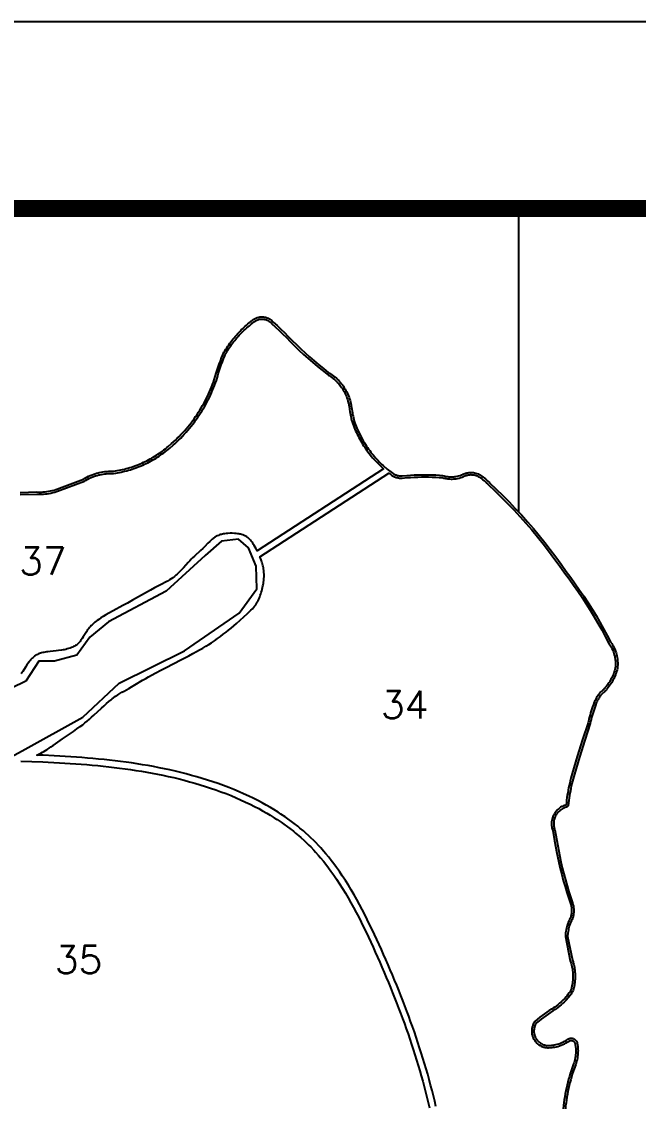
# Model space of a CAD drawing. Header units: metres. Extents: x 731436 to 734980, y 7842414 to 7847426.
# Drawn here: x 732851 to 733408, y 7846445 to 7847426 of the extents above; entities that cross this region are included whole.
import ezdxf
from ezdxf.enums import TextEntityAlignment as Align

# ---------------------------------------------------------------- set-up
doc = ezdxf.new("R2010")
doc.units = ezdxf.units.M
doc.header["$LTSCALE"] = 0.6
doc.linetypes.add('LIN0', pattern=[0])
for name, color, linetype in [('0114001293', 1, 'Continuous'), ('0114001293034', 5, 'Continuous'), ('0114001293035', 5, 'Continuous'), ('0114001293037', 5, 'Continuous'), ('MALHA', 8, 'Continuous'), ('MARGEM', 5, 'Continuous'), ('MATO', 94, 'LIN0'), ('TEXTO', 7, 'Continuous')]:
    doc.layers.add(name, color=color, linetype=linetype)
doc.styles.add('Simplex', font='simplex.shx')

msp = doc.modelspace()

# ---------------------------------------------------------------- linework, layer by layer
at = {"layer": '0114001293'}
msp.add_lwpolyline([(732849.02, 7847000.38), (732864.37, 7847000.71), (732865.94, 7847000.66), (732866.75, 7847000.66), (732868.42, 7847000.69), (732870.07, 7847000.78), (732871.72, 7847000.92), (732873.36, 7847001.12), (732875, 7847001.38), (732876.62, 7847001.69), (732878.23, 7847002.05), (732879.84, 7847002.47), (732881.43, 7847002.94), (732882.25, 7847003.2), (732906.34, 7847012.38), (732907.28, 7847012.94), (732908.74, 7847013.75), (732909.51, 7847014.15), (732911.02, 7847014.89), (732912.56, 7847015.59), (732914.13, 7847016.22), (732915.71, 7847016.8), (732916.53, 7847017.08), (732918.14, 7847017.58), (732919.76, 7847018.02), (732920.6, 7847018.22), (732922.25, 7847018.58), (732923.91, 7847018.88), (732925.58, 7847019.12), (732926.43, 7847019.21), (732927.28, 7847019.3), (732928.95, 7847019.42), (732929.81, 7847019.46), (732931.5, 7847019.5), (732933.43, 7847019.47), (732935.28, 7847019.75), (732936.92, 7847020.04), (732938.55, 7847020.35), (732940.19, 7847020.68), (732941.81, 7847021.05), (732943.43, 7847021.44), (732945.04, 7847021.86), (732946.65, 7847022.31), (732948.24, 7847022.79), (732949.83, 7847023.29), (732951.41, 7847023.82), (732952.98, 7847024.37), (732954.55, 7847024.95), (732956.1, 7847025.56), (732957.64, 7847026.2), (732959.17, 7847026.86), (732960.68, 7847027.55), (732962.19, 7847028.26), (732963.68, 7847029), (732965.16, 7847029.76), (732966.63, 7847030.55), (732968.09, 7847031.36), (732969.53, 7847032.2), (732970.95, 7847033.06), (732972.36, 7847033.95), (732973.76, 7847034.86), (732975.14, 7847035.79), (732976.5, 7847036.75), (732977.85, 7847037.73), (732979.18, 7847038.73), (732980.49, 7847039.76), (732981.79, 7847040.81), (732983.07, 7847041.88), (732986.06, 7847044.48), (732987.8, 7847046.04), (732989.51, 7847047.64), (732991.19, 7847049.26), (732992.85, 7847050.92), (732994.48, 7847052.6), (732996.07, 7847054.31), (732997.64, 7847056.04), (732999.18, 7847057.8), (733000.69, 7847059.59), (733002.17, 7847061.4), (733003.61, 7847063.24), (733005.03, 7847065.1), (733006.41, 7847066.99), (733007.76, 7847068.9), (733009.08, 7847070.83), (733010.36, 7847072.79), (733011.61, 7847074.76), (733012.83, 7847076.76), (733014.01, 7847078.78), (733015.16, 7847080.82), (733016.27, 7847082.87), (733017.35, 7847084.95), (733018.39, 7847087.04), (733019.4, 7847089.16), (733020.37, 7847091.28), (733021.3, 7847093.43), (733022.2, 7847095.59), (733023.06, 7847097.76), (733023.88, 7847099.95), (733024.69, 7847102.22), (733025.5, 7847105.17), (733026.33, 7847107.99), (733027.21, 7847110.8), (733028.13, 7847113.59), (733029.11, 7847116.36), (733030.13, 7847119.12), (733031.21, 7847121.86), (733032.32, 7847124.58), (733033.44, 7847127.15), (733034.19, 7847128.42), (733035.03, 7847129.79), (733035.89, 7847131.14), (733036.78, 7847132.48), (733037.68, 7847133.8), (733038.62, 7847135.11), (733039.57, 7847136.4), (733040.55, 7847137.68), (733041.54, 7847138.93), (733042.56, 7847140.18), (733043.6, 7847141.4), (733044.66, 7847142.6), (733045.74, 7847143.79), (733046.84, 7847144.96), (733047.96, 7847146.11), (733049.1, 7847147.24), (733050.26, 7847148.35), (733051.44, 7847149.44), (733052.64, 7847150.51), (733053.85, 7847151.56), (733055.09, 7847152.59), (733056.33, 7847153.6), (733057.77, 7847154.71), (733058.23, 7847155.2), (733058.73, 7847155.67), (733059.26, 7847156.12), (733059.82, 7847156.54), (733060.39, 7847156.93), (733060.98, 7847157.3), (733061.59, 7847157.63), (733062.24, 7847157.93), (733063.28, 7847158.35), (733063.98, 7847158.57), (733065.07, 7847158.83), (733065.78, 7847158.95), (733066.47, 7847159.03), (733067.16, 7847159.08), (733067.86, 7847159.08), (733068.55, 7847159.06), (733069.24, 7847158.99), (733069.94, 7847158.89), (733070.84, 7847158.71), (733071.73, 7847158.46), (733072.61, 7847158.15), (733073.46, 7847157.78), (733074.28, 7847157.35), (733075.07, 7847156.86), (733075.82, 7847156.33), (733076.55, 7847155.73), (733077.37, 7847154.94), (733077.94, 7847154.3), (733081.43, 7847151.13), (733084.75, 7847148.02), (733088.01, 7847144.85), (733091.23, 7847141.63), (733095.02, 7847137.77), (733098.89, 7847133.94), (733102.82, 7847130.18), (733106.81, 7847126.48), (733110.86, 7847122.84), (733114.96, 7847119.27), (733119.12, 7847115.76), (733123.34, 7847112.32), (733127.72, 7847108.86), (733129.13, 7847108), (733129.76, 7847107.58), (733130.98, 7847106.74), (733132.17, 7847105.86), (733133.33, 7847104.94), (733133.91, 7847104.45), (733135.01, 7847103.48), (733135.56, 7847102.97), (733136.1, 7847102.45), (733137.13, 7847101.4), (733137.65, 7847100.85), (733138.64, 7847099.75), (733139.59, 7847098.6), (733140.49, 7847097.43), (733141.36, 7847096.23), (733141.78, 7847095.61), (733142.19, 7847094.98), (733142.97, 7847093.73), (733143.71, 7847092.44), (733144.4, 7847091.14), (733144.74, 7847090.45), (733145.36, 7847089.12), (733145.94, 7847087.75), (733146.48, 7847086.36), (733146.96, 7847084.96), (733147.4, 7847083.54), (733147.78, 7847082.1), (733148.12, 7847080.66), (733148.41, 7847079.21), (733148.54, 7847078.46), (733148.96, 7847075.45), (733149.2, 7847073.9), (733149.46, 7847072.35), (733149.75, 7847070.81), (733150.06, 7847069.28), (733150.41, 7847067.75), (733150.77, 7847066.22), (733151.19, 7847064.62), (733151.78, 7847062.97), (733152.36, 7847061.41), (733152.97, 7847059.86), (733153.6, 7847058.32), (733154.27, 7847056.79), (733154.95, 7847055.27), (733155.67, 7847053.77), (733156.41, 7847052.28), (733157.18, 7847050.8), (733157.97, 7847049.33), (733158.78, 7847047.88), (733159.63, 7847046.44), (733160.49, 7847045.02), (733161.38, 7847043.61), (733162.3, 7847042.22), (733163.23, 7847040.84), (733164.2, 7847039.48), (733165.18, 7847038.14), (733166.19, 7847036.81), (733167.22, 7847035.5), (733168.27, 7847034.21), (733169.35, 7847032.94), (733170.44, 7847031.68), (733171.56, 7847030.45), (733172.7, 7847029.23), (733173.86, 7847028.03), (733175.04, 7847026.86), (733176.24, 7847025.7), (733177.46, 7847024.57), (733180.95, 7847021.45), (733185.47, 7847017.99), (733186.28, 7847017.43), (733186.9, 7847017.06), (733187.3, 7847016.84), (733187.96, 7847016.52), (733188.38, 7847016.34), (733189.06, 7847016.07), (733189.74, 7847015.85), (733190.43, 7847015.66), (733191.14, 7847015.51), (733191.6, 7847015.43), (733192.32, 7847015.34), (733193.03, 7847015.28), (733193.75, 7847015.26), (733194.45, 7847015.28), (733198.8, 7847015.67), (733202.06, 7847015.9), (733205.32, 7847016.08), (733208.58, 7847016.21), (733211.84, 7847016.29), (733215.11, 7847016.31), (733218.37, 7847016.28), (733221.64, 7847016.2), (733224.9, 7847016.07), (733228.16, 7847015.88), (733231.11, 7847015.66), (733232.58, 7847015.25), (733233.45, 7847015.04), (733234.33, 7847014.86), (733235.69, 7847014.65), (733236.59, 7847014.55), (733237.48, 7847014.48), (733238.86, 7847014.43), (733239.75, 7847014.44), (733241.12, 7847014.51), (733242.02, 7847014.6), (733242.91, 7847014.72), (733244.25, 7847014.96), (733245.58, 7847015.26), (733246.89, 7847015.64), (733248.19, 7847016.09), (733248.73, 7847016.3), (733249.62, 7847016.76), (733250.39, 7847017.1), (733251.16, 7847017.4), (733251.7, 7847017.59), (733252.49, 7847017.82), (733253.05, 7847017.96), (733253.86, 7847018.12), (733254.68, 7847018.25), (733255.53, 7847018.33), (733256.63, 7847018.37), (733257.75, 7847018.33), (733258.86, 7847018.22), (733259.96, 7847018.03), (733261.04, 7847017.77), (733262.1, 7847017.43), (733263.14, 7847017.03), (733264.14, 7847016.55), (733264.88, 7847016.14), (733265.58, 7847015.71), (733266.44, 7847015.12), (733267.61, 7847014.28), (733268.76, 7847013.39), (733269.86, 7847012.47), (733270.42, 7847011.98), (733271.47, 7847011.02), (733272.01, 7847010.5), (733273.01, 7847009.48), (733273.58, 7847008.86), (733279.59, 7847003.22), (733285.43, 7846997.54), (733291.17, 7846991.77), (733296.81, 7846985.9), (733302.35, 7846979.93), (733307.79, 7846973.86), (733313.11, 7846967.71), (733318.33, 7846961.46), (733323.44, 7846955.12), (733328.45, 7846948.69), (733333.33, 7846942.18), (733338.11, 7846935.58), (733342.8, 7846928.86), (733346.96, 7846923.3), (733350.99, 7846917.72), (733354.93, 7846912.08), (733358.78, 7846906.38), (733362.54, 7846900.62), (733366.2, 7846894.8), (733369.78, 7846888.92), (733373.25, 7846882.98), (733376.63, 7846876.99), (733379.92, 7846870.95), (733383.19, 7846864.68), (733383.94, 7846863.59), (733384.56, 7846862.61), (733385.15, 7846861.61), (733385.96, 7846860.09), (733386.69, 7846858.52), (733387.33, 7846856.91), (733387.89, 7846855.28), (733388.22, 7846854.15), (733388.64, 7846852.49), (733388.87, 7846851.34), (733389.14, 7846849.64), (733389.32, 7846847.92), (733389.41, 7846846.19), (733389.41, 7846844.45), (733389.32, 7846842.73), (733389.16, 7846841.15), (733388.8, 7846839.78), (733388.36, 7846838.31), (733388.11, 7846837.56), (733387.6, 7846836.12), (733387.32, 7846835.39), (733386.73, 7846833.97), (733386.1, 7846832.57), (733385.76, 7846831.86), (733385.06, 7846830.51), (733384.68, 7846829.82), (733383.91, 7846828.5), (733383.5, 7846827.84), (733383.08, 7846827.18), (733382.22, 7846825.92), (733381.77, 7846825.28), (733380.84, 7846824.05), (733379.88, 7846822.86), (733379.37, 7846822.27), (733378.86, 7846821.68), (733377.82, 7846820.56), (733377.37, 7846820.1), (733376.52, 7846819.37), (733375.92, 7846818.81), (733375.34, 7846818.23), (733374.48, 7846817.3), (733373.95, 7846816.68), (733373.44, 7846816.02), (733372.95, 7846815.36), (733372.48, 7846814.67), (733372.03, 7846813.97), (733371.61, 7846813.25), (733371.22, 7846812.53), (733370.67, 7846811.4), (733370.34, 7846810.65), (733370.02, 7846809.86), (733369.23, 7846807.77), (733368.58, 7846805.97), (733367.96, 7846804.16), (733367.37, 7846802.34), (733366.81, 7846800.52), (733366.28, 7846798.68), (733365.78, 7846796.84), (733365.31, 7846794.99), (733364.88, 7846793.13), (733364.5, 7846791.41), (733359.53, 7846776.28), (733354.76, 7846760.94), (733350.25, 7846745.55), (733349.62, 7846743.47), (733349.02, 7846741.35), (733348.45, 7846739.23), (733347.92, 7846737.09), (733347.42, 7846734.95), (733346.96, 7846732.79), (733346.54, 7846730.63), (733346.15, 7846728.47), (733345.79, 7846726.29), (733345.48, 7846724.12), (733345.2, 7846721.93), (733344.95, 7846719.74), (733344.69, 7846717.1), (733344.12, 7846716.25), (733343.38, 7846715.78), (733342.83, 7846715.68), (733341.95, 7846715.41), (733341.2, 7846715.13), (733340.73, 7846714.94), (733339.76, 7846714.47), (733338.83, 7846713.95), (733337.93, 7846713.36), (733337.52, 7846713.05), (733336.9, 7846712.55), (733336.1, 7846711.83), (733335.55, 7846711.25), (733335.21, 7846710.88), (733334.53, 7846710.03), (733334.07, 7846709.38), (733333.79, 7846708.95), (733333.25, 7846708.01), (733332.9, 7846707.29), (733332.68, 7846706.81), (733332.49, 7846706.33), (733332.22, 7846705.58), (733331.93, 7846704.55), (733331.71, 7846703.51), (733331.56, 7846702.45), (733331.48, 7846701.39), (733331.48, 7846700.33), (733331.55, 7846699.27), (733331.7, 7846698.21), (733331.85, 7846697.43), (733332.05, 7846696.66), (733332.29, 7846695.89), (733332.56, 7846695.15), (733334.22, 7846685.72), (733336.06, 7846676.01), (733338.02, 7846666.31), (733339.3, 7846660.84), (733340.66, 7846655.4), (733342.11, 7846649.99), (733343.64, 7846644.6), (733345.26, 7846639.23), (733346.97, 7846633.89), (733348.84, 7846628.3), (733349.13, 7846627.22), (733349.29, 7846626.48), (733349.42, 7846625.74), (733349.54, 7846625), (733349.65, 7846623.9), (733349.7, 7846623.14), (733349.72, 7846622.03), (733349.7, 7846621.28), (733349.65, 7846620.53), (733349.54, 7846619.42), (733349.37, 7846618.32), (733349.22, 7846617.58), (733349.04, 7846616.86), (733348.85, 7846616.14), (733348.62, 7846615.42), (733348.38, 7846614.72), (733348.16, 7846614.16), (733347.7, 7846613.29), (733347.21, 7846612.28), (733346.53, 7846610.72), (733345.93, 7846609.13), (733345.58, 7846608.06), (733345.26, 7846606.98), (733344.98, 7846605.89), (733344.73, 7846604.79), (733344.44, 7846603.11), (733344.29, 7846602), (733344.18, 7846600.88), (733344.1, 7846599.74), (733344.07, 7846598.9), (733348.44, 7846577.41), (733348.95, 7846575.84), (733349.17, 7846575.1), (733349.56, 7846573.66), (733349.9, 7846572.2), (733350.19, 7846570.73), (733350.32, 7846569.98), (733350.54, 7846568.5), (733350.7, 7846567.01), (733350.82, 7846565.51), (733350.88, 7846564.01), (733350.9, 7846562.51), (733350.86, 7846561.01), (733350.82, 7846560.25), (733350.7, 7846558.76), (733350.54, 7846557.27), (733350.43, 7846556.51), (733350.19, 7846555.04), (733349.9, 7846553.57), (733349.56, 7846552.11), (733349.37, 7846551.37), (733348.96, 7846549.94), (733348.59, 7846548.8), (733347.7, 7846547.48), (733347.14, 7846546.7), (733346, 7846545.18), (733344.81, 7846543.71), (733344.19, 7846542.97), (733342.93, 7846541.56), (733341.62, 7846540.19), (733340.94, 7846539.51), (733339.56, 7846538.2), (733338.14, 7846536.94), (733336.67, 7846535.73), (733335.17, 7846534.57), (733333.63, 7846533.47), (733332.85, 7846532.94), (733330.74, 7846531.59), (733328.59, 7846530.18), (733326.47, 7846528.74), (733324.37, 7846527.26), (733322.29, 7846525.74), (733320.25, 7846524.19), (733318.22, 7846522.61), (733315.93, 7846520.76), (733315.36, 7846519.84), (733315.15, 7846519.46), (733314.85, 7846518.85), (733314.57, 7846518.22), (733314.42, 7846517.82), (733314.19, 7846517.16), (733314.07, 7846516.75), (733313.91, 7846516.07), (733313.83, 7846515.65), (733313.72, 7846514.97), (733313.65, 7846514.29), (733313.63, 7846513.86), (733313.62, 7846513.17), (733313.63, 7846512.73), (733313.68, 7846512.05), (733313.77, 7846511.37), (733313.84, 7846510.95), (733314.04, 7846510.04), (733314.16, 7846509.63), (733314.37, 7846508.99), (733314.71, 7846508.13), (733314.88, 7846507.74), (733315.19, 7846507.13), (733315.53, 7846506.54), (733315.77, 7846506.17), (733316.16, 7846505.61), (733316.42, 7846505.27), (733317.02, 7846504.57), (733317.66, 7846503.91), (733317.97, 7846503.63), (733318.49, 7846503.19), (733319.23, 7846502.64), (733319.58, 7846502.4), (733320.16, 7846502.05), (733320.97, 7846501.62), (733321.57, 7846501.35), (733322.43, 7846501.02), (733323.07, 7846500.82), (733323.73, 7846500.65), (733324.14, 7846500.57), (733325.05, 7846500.42), (733325.95, 7846500.34), (733326.85, 7846500.33), (733328.39, 7846500.38), (733329.96, 7846500.52), (733330.99, 7846500.65), (733332.01, 7846500.82), (733333.56, 7846501.15), (733334.56, 7846501.4), (733336.06, 7846501.86), (733337.54, 7846502.39), (733338.98, 7846503), (733340.4, 7846503.69), (733341.3, 7846504.17), (733342.66, 7846504.98), (733344.3, 7846506.07), (733344.81, 7846506.35), (733345.36, 7846506.57), (733345.93, 7846506.74), (733346.51, 7846506.84), (733347.02, 7846506.89), (733347.61, 7846506.88), (733348.19, 7846506.81), (733348.69, 7846506.7), (733349.25, 7846506.52), (733349.8, 7846506.28), (733350.38, 7846505.94), (733350.87, 7846505.58), (733351.31, 7846505.17), (733351.75, 7846504.66), (733352.1, 7846504.16), (733352.42, 7846503.56), (733352.64, 7846503), (733352.8, 7846502.39), (733353.02, 7846501.11), (733353.27, 7846499.25), (733353.38, 7846497.99), (733353.44, 7846496.73), (733353.47, 7846495.47), (733353.45, 7846494.21), (733353.39, 7846492.95), (733353.28, 7846491.69), (733353.13, 7846490.44), (733352.94, 7846489.18), (733352.58, 7846487.35), (733352.43, 7846486.71), (733352.12, 7846485.5), (733351.76, 7846484.29), (733351.37, 7846483.1), (733350.01, 7846479.37), (733349.15, 7846476.86), (733348.34, 7846474.32), (733347.56, 7846471.78), (733346.84, 7846469.22), (733346.16, 7846466.65), (733345.52, 7846464.07), (733344.92, 7846461.48), (733344.38, 7846458.87), (733343.87, 7846456.26), (733343.42, 7846453.64), (733343, 7846451.02), (733342.63, 7846448.38), (733342.31, 7846445.74), (733342.03, 7846443.02)], dxfattribs=at)
at = {"layer": '0114001293034'}
msp.add_lwpolyline([(733225.08, 7846445.1), (733223.93, 7846449.99), (733222.74, 7846454.87), (733221.51, 7846459.74), (733220.23, 7846464.6), (733218.93, 7846469.45), (733217.58, 7846474.29), (733216.19, 7846479.12), (733214.77, 7846483.94), (733213.32, 7846488.75), (733211.83, 7846493.54), (733210.3, 7846498.33), (733208.74, 7846503.1), (733207.15, 7846507.86), (733205.52, 7846512.61), (733203.87, 7846517.35), (733202.18, 7846522.08), (733200.46, 7846526.79), (733198.72, 7846531.5), (733196.94, 7846536.19), (733195.14, 7846540.87), (733193.31, 7846545.54), (733191.45, 7846550.2), (733189.57, 7846554.85), (733187.66, 7846559.49), (733185.72, 7846564.12), (733183.77, 7846568.74), (733181.79, 7846573.35), (733179.78, 7846577.94), (733177.76, 7846582.53), (733175.71, 7846587.11), (733173.64, 7846591.68), (733171.55, 7846596.24), (733169.44, 7846600.79), (733167.29, 7846605.32), (733165.1, 7846609.85), (733162.88, 7846614.36), (733160.61, 7846618.85), (733158.3, 7846623.31), (733155.93, 7846627.76), (733153.5, 7846632.18), (733151.02, 7846636.56), (733148.47, 7846640.92), (733145.85, 7846645.23), (733143.15, 7846649.5), (733140.38, 7846653.73), (733137.81, 7846657.49), (733135.18, 7846661.21), (733132.77, 7846664.47), (733130.31, 7846667.69), (733128.1, 7846670.47), (733125.52, 7846673.6), (733123.54, 7846675.92), (733120.85, 7846678.96), (733119.12, 7846680.84), (733116.33, 7846683.78), (733114.53, 7846685.59), (733111.99, 7846688.08), (733110.13, 7846689.83), (733107.13, 7846692.56), (733105.2, 7846694.24), (733102.11, 7846696.85), (733100.13, 7846698.46), (733096.94, 7846700.97), (733094.5, 7846702.81), (733091.22, 7846705.19), (733088.72, 7846706.94), (733084.94, 7846709.49), (733082.38, 7846711.15), (733078.52, 7846713.56), (733075.47, 7846715.38), (733071.52, 7846717.65), (733067.97, 7846719.6), (733063.94, 7846721.73), (733059.87, 7846723.78), (733055.77, 7846725.76), (733051.18, 7846727.87), (733047.01, 7846729.7), (733042.35, 7846731.65), (733037.66, 7846733.52), (733032.94, 7846735.31), (733028.19, 7846737.03), (733023.42, 7846738.67), (733018.63, 7846740.24), (733013.82, 7846741.74), (733008.98, 7846743.17), (733004.13, 7846744.54), (732999.26, 7846745.84), (732994.38, 7846747.08), (732989.48, 7846748.26), (732984.58, 7846749.38), (732979.65, 7846750.45), (732974.72, 7846751.45), (732969.78, 7846752.41), (732964.83, 7846753.31), (732959.87, 7846754.16), (732954.91, 7846754.96), (732949.94, 7846755.71), (732944.96, 7846756.42), (732939.98, 7846757.08), (732934.99, 7846757.7), (732930, 7846758.27), (732925, 7846758.81), (732920.01, 7846759.31), (732915.01, 7846759.77), (732910.01, 7846760.2), (732905, 7846760.59), (732900, 7846760.96), (732894.99, 7846761.3), (732889.99, 7846761.61), (732884.98, 7846761.9), (732879.98, 7846762.17), (732869.97, 7846762.64), (732864.31, 7846762.88), (732865.61, 7846763.47), (732866.63, 7846763.97), (732867.96, 7846764.65), (732869.27, 7846765.37), (732870.56, 7846766.1), (732872.15, 7846767.06), (732873.71, 7846768.03), (732875.24, 7846769.03), (732877.04, 7846770.23), (732879.12, 7846771.66), (732885.24, 7846775.95), (732887.55, 7846777.55), (732897.26, 7846784.18), (732900.49, 7846786.46), (732903.41, 7846788.59), (732905.71, 7846790.34), (732907.7, 7846791.92), (732909.66, 7846793.54), (732911.86, 7846795.43), (732913.75, 7846797.1), (732915.87, 7846799.03), (732922.67, 7846805.33), (732925.01, 7846807.48), (732927.11, 7846809.35), (732929.22, 7846811.18), (732931.35, 7846812.94), (732932.43, 7846813.79), (732933.52, 7846814.63), (732935.45, 7846816.03), (732937.41, 7846817.36), (732939.15, 7846818.46), (732941.22, 7846819.7), (732943.04, 7846820.75), (732947.38, 7846823.2), (732949.87, 7846824.63), (732952.96, 7846826.45), (732959.66, 7846830.45), (732962.7, 7846832.23), (732965.14, 7846833.62), (732967.9, 7846835.16), (732971.93, 7846837.34), (732976.31, 7846839.64), (732981.04, 7846842.07), (732994.33, 7846848.87), (733001.6, 7846852.65), (733005.39, 7846854.67), (733008.54, 7846856.37), (733011.36, 7846857.94), (733014.17, 7846859.54), (733016.97, 7846861.2), (733019.74, 7846862.9), (733022.19, 7846864.47), (733024.9, 7846866.29), (733027.57, 7846868.17), (733030.2, 7846870.09), (733032.79, 7846872.06), (733035.34, 7846874.07), (733037.58, 7846875.89), (733039.79, 7846877.73), (733042.24, 7846879.82), (733044.66, 7846881.93), (733054.57, 7846890.73), (733056.2, 7846892.24), (733057.82, 7846893.8), (733059.13, 7846895.17), (733060.15, 7846896.31), (733061.14, 7846897.5), (733062.07, 7846898.74), (733062.95, 7846900.03), (733063.57, 7846901.04), (733063.96, 7846901.73), (733064.32, 7846902.43), (733065, 7846903.84), (733065.45, 7846904.91), (733065.87, 7846905.99), (733066.26, 7846907.07), (733066.74, 7846908.51), (733067.17, 7846909.96), (733067.57, 7846911.39), (733067.94, 7846912.82), (733068.29, 7846914.27), (733068.61, 7846915.73), (733068.83, 7846916.83), (733069.08, 7846918.31), (733069.25, 7846919.44), (733069.38, 7846920.57), (733069.49, 7846921.71), (733069.57, 7846922.86), (733069.61, 7846924.01), (733069.63, 7846925.17), (733069.61, 7846926.33), (733069.55, 7846927.49), (733069.46, 7846928.65), (733069.34, 7846929.81), (733069.19, 7846930.96), (733069.01, 7846932.11), (733068.79, 7846933.25), (733068.53, 7846934.38), (733068.25, 7846935.5), (733067.93, 7846936.6), (733067.7, 7846937.34), (733067.32, 7846938.42), (733066.92, 7846939.47), (733066.36, 7846940.85), (733065.87, 7846941.98), (733182.53, 7847017.71), (733182.53, 7847017.71), (733184.3, 7847016.37), (733185.2, 7847015.75), (733185.9, 7847015.33), (733186.38, 7847015.07), (733187.12, 7847014.71), (733187.62, 7847014.49), (733188.39, 7847014.19), (733189.17, 7847013.93), (733189.96, 7847013.72), (733190.76, 7847013.54), (733191.3, 7847013.45), (733192.11, 7847013.34), (733192.93, 7847013.28), (733193.75, 7847013.26), (733194.57, 7847013.28), (733198.96, 7847013.67), (733202.18, 7847013.91), (733205.41, 7847014.08), (733208.64, 7847014.21), (733211.87, 7847014.29), (733215.11, 7847014.31), (733218.34, 7847014.28), (733221.57, 7847014.2), (733224.8, 7847014.07), (733228.03, 7847013.88), (733230.76, 7847013.68), (733232.07, 7847013.31), (733233.02, 7847013.08), (733233.98, 7847012.89), (733235.43, 7847012.66), (733236.4, 7847012.56), (733237.37, 7847012.48), (733238.83, 7847012.43), (733239.81, 7847012.44), (733241.27, 7847012.52), (733242.24, 7847012.61), (733243.21, 7847012.74), (733244.65, 7847013), (733246.08, 7847013.33), (733247.49, 7847013.73), (733248.87, 7847014.21), (733249.56, 7847014.47), (733250.49, 7847014.96), (733251.16, 7847015.26), (733251.84, 7847015.52), (733252.31, 7847015.68), (733253.01, 7847015.89), (733253.49, 7847016.01), (733254.2, 7847016.15), (733254.93, 7847016.26), (733255.66, 7847016.33), (733256.64, 7847016.37), (733257.61, 7847016.34), (733258.59, 7847016.24), (733259.55, 7847016.07), (733260.5, 7847015.84), (733261.43, 7847015.55), (733262.34, 7847015.19), (733263.23, 7847014.77), (733263.87, 7847014.42), (733264.49, 7847014.03), (733265.3, 7847013.48), (733266.42, 7847012.68), (733267.51, 7847011.83), (733268.57, 7847010.95), (733269.09, 7847010.5), (733270.1, 7847009.56), (733270.59, 7847009.08), (733271.56, 7847008.1), (733272.16, 7847007.45), (733278.21, 7847001.77), (733284.03, 7846996.12), (733289.74, 7846990.37), (733295.36, 7846984.52), (733300.87, 7846978.58), (733306.28, 7846972.54), (733311.59, 7846966.41), (733316.79, 7846960.19), (733321.88, 7846953.88), (733326.86, 7846947.48), (733331.72, 7846940.99), (733336.48, 7846934.43), (733341.18, 7846927.69), (733345.35, 7846922.11), (733349.36, 7846916.56), (733353.28, 7846910.95), (733357.11, 7846905.28), (733360.86, 7846899.54), (733364.5, 7846893.75), (733368.06, 7846887.89), (733371.52, 7846881.98), (733374.89, 7846876.02), (733378.16, 7846870), (733381.48, 7846863.65), (733382.27, 7846862.49), (733382.86, 7846861.57), (733383.4, 7846860.64), (733384.17, 7846859.2), (733384.85, 7846857.72), (733385.46, 7846856.21), (733385.99, 7846854.67), (733386.29, 7846853.63), (733386.69, 7846852.05), (733386.9, 7846850.99), (733387.15, 7846849.38), (733387.32, 7846847.76), (733387.41, 7846846.13), (733387.41, 7846844.51), (733387.32, 7846842.88), (733387.19, 7846841.5), (733386.87, 7846840.32), (733386.45, 7846838.91), (733386.22, 7846838.2), (733385.73, 7846836.82), (733385.46, 7846836.13), (733384.9, 7846834.76), (733384.29, 7846833.42), (733383.97, 7846832.76), (733383.29, 7846831.45), (733382.94, 7846830.8), (733382.19, 7846829.53), (733381.81, 7846828.9), (733381.41, 7846828.28), (733380.58, 7846827.06), (733380.15, 7846826.46), (733379.27, 7846825.28), (733378.34, 7846824.14), (733377.86, 7846823.58), (733377.37, 7846823.02), (733376.37, 7846821.94), (733376, 7846821.56), (733375.19, 7846820.86), (733374.53, 7846820.25), (733373.9, 7846819.62), (733372.98, 7846818.63), (733372.4, 7846817.94), (733371.85, 7846817.24), (733371.31, 7846816.51), (733370.81, 7846815.77), (733370.33, 7846815.01), (733369.87, 7846814.24), (733369.44, 7846813.45), (733368.85, 7846812.24), (733368.49, 7846811.42), (733368.16, 7846810.58), (733367.36, 7846808.46), (733366.7, 7846806.63), (733366.07, 7846804.79), (733365.47, 7846802.95), (733364.9, 7846801.09), (733364.36, 7846799.22), (733363.85, 7846797.35), (733363.37, 7846795.46), (733362.93, 7846793.57), (733362.57, 7846791.93), (733357.63, 7846776.89), (733352.85, 7846761.51), (733348.33, 7846746.12), (733347.7, 7846744.03), (733347.09, 7846741.88), (733346.51, 7846739.72), (733345.97, 7846737.56), (733345.47, 7846735.38), (733345, 7846733.2), (733344.57, 7846731), (733344.18, 7846728.8), (733343.82, 7846726.6), (733343.5, 7846724.39), (733343.21, 7846722.17), (733342.96, 7846719.95), (733342.75, 7846717.79), (733342.7, 7846717.72), (733342.63, 7846717.67), (733342.35, 7846717.62), (733341.32, 7846717.31), (733340.47, 7846717), (733339.92, 7846716.77), (733338.83, 7846716.25), (733337.79, 7846715.66), (733336.78, 7846715), (733336.3, 7846714.64), (733335.6, 7846714.07), (733334.71, 7846713.26), (733334.08, 7846712.62), (733333.68, 7846712.17), (733332.93, 7846711.23), (733332.41, 7846710.5), (733332.08, 7846709.99), (733331.49, 7846708.95), (733331.09, 7846708.14), (733330.84, 7846707.59), (733330.62, 7846707.03), (733330.32, 7846706.18), (733329.99, 7846705.03), (733329.74, 7846703.85), (733329.57, 7846702.66), (733329.48, 7846701.47), (733329.48, 7846700.26), (733329.56, 7846699.06), (733329.73, 7846697.87), (733329.9, 7846696.99), (733330.12, 7846696.12), (733330.39, 7846695.26), (733330.62, 7846694.63), (733332.26, 7846685.36), (733334.1, 7846675.63), (733336.07, 7846665.88), (733337.36, 7846660.36), (733338.73, 7846654.9), (733340.18, 7846649.45), (733341.73, 7846644.03), (733343.35, 7846638.64), (733345.06, 7846633.27), (733346.92, 7846627.72), (733347.18, 7846626.74), (733347.33, 7846626.08), (733347.45, 7846625.41), (733347.55, 7846624.74), (733347.66, 7846623.73), (733347.7, 7846623.06), (733347.72, 7846622.04), (733347.7, 7846621.37), (733347.66, 7846620.69), (733347.55, 7846619.68), (733347.4, 7846618.67), (733347.26, 7846618.01), (733347.11, 7846617.35), (733346.93, 7846616.7), (733346.73, 7846616.05), (733346.5, 7846615.41), (733346.34, 7846614.99), (733345.92, 7846614.19), (733345.39, 7846613.12), (733344.67, 7846611.47), (733344.04, 7846609.79), (733343.67, 7846608.66), (733343.33, 7846607.51), (733343.03, 7846606.35), (733342.77, 7846605.18), (733342.46, 7846603.42), (733342.3, 7846602.23), (733342.18, 7846601.04), (733342.1, 7846599.85), (733342.06, 7846598.74), (733346.5, 7846576.9), (733347.04, 7846575.24), (733347.25, 7846574.55), (733347.62, 7846573.17), (733347.95, 7846571.77), (733348.23, 7846570.37), (733348.35, 7846569.66), (733348.55, 7846568.24), (733348.71, 7846566.82), (733348.82, 7846565.39), (733348.88, 7846563.96), (733348.9, 7846562.52), (733348.86, 7846561.09), (733348.82, 7846560.37), (733348.71, 7846558.95), (733348.55, 7846557.52), (733348.46, 7846556.81), (733348.23, 7846555.4), (733347.95, 7846553.99), (733347.62, 7846552.59), (733347.44, 7846551.9), (733347.04, 7846550.52), (733346.78, 7846549.68), (733346.06, 7846548.63), (733345.52, 7846547.88), (733344.42, 7846546.41), (733343.27, 7846544.98), (733342.68, 7846544.28), (733341.46, 7846542.91), (733340.19, 7846541.59), (733339.54, 7846540.94), (733338.21, 7846539.68), (733336.84, 7846538.46), (733335.42, 7846537.29), (733333.97, 7846536.17), (733332.48, 7846535.1), (733331.75, 7846534.61), (733329.65, 7846533.28), (733327.48, 7846531.85), (733325.33, 7846530.38), (733323.2, 7846528.88), (733321.1, 7846527.35), (733319.03, 7846525.78), (733316.98, 7846524.17), (733314.42, 7846522.1), (733313.63, 7846520.85), (733313.38, 7846520.4), (733313.03, 7846519.7), (733312.72, 7846518.99), (733312.53, 7846518.5), (733312.28, 7846517.76), (733312.14, 7846517.26), (733311.96, 7846516.51), (733311.85, 7846516), (733311.74, 7846515.23), (733311.66, 7846514.45), (733311.63, 7846513.93), (733311.62, 7846513.15), (733311.63, 7846512.63), (733311.69, 7846511.85), (733311.79, 7846511.08), (733311.87, 7846510.57), (733312.1, 7846509.55), (733312.24, 7846509.05), (733312.48, 7846508.31), (733312.86, 7846507.35), (733313.08, 7846506.87), (733313.43, 7846506.18), (733313.82, 7846505.5), (733314.1, 7846505.06), (733314.55, 7846504.43), (733314.86, 7846504.01), (733315.54, 7846503.22), (733316.26, 7846502.48), (733316.65, 7846502.13), (733317.24, 7846501.62), (733318.07, 7846501), (733318.51, 7846500.71), (733319.17, 7846500.31), (733320.09, 7846499.82), (733320.8, 7846499.5), (733321.77, 7846499.13), (733322.52, 7846498.9), (733323.27, 7846498.71), (733323.78, 7846498.6), (733324.81, 7846498.44), (733325.84, 7846498.35), (733326.86, 7846498.33), (733328.51, 7846498.38), (733330.18, 7846498.53), (733331.28, 7846498.67), (733332.38, 7846498.85), (733334.02, 7846499.2), (733335.1, 7846499.48), (733336.69, 7846499.96), (733338.27, 7846500.53), (733339.81, 7846501.18), (733341.31, 7846501.9), (733342.29, 7846502.43), (733343.73, 7846503.29), (733345.33, 7846504.35), (733345.67, 7846504.54), (733346.02, 7846504.68), (733346.39, 7846504.79), (733346.77, 7846504.86), (733347.09, 7846504.88), (733347.48, 7846504.88), (733347.86, 7846504.83), (733348.17, 7846504.77), (733348.54, 7846504.65), (733348.89, 7846504.5), (733349.28, 7846504.27), (733349.59, 7846504.04), (733349.87, 7846503.78), (733350.17, 7846503.44), (733350.38, 7846503.12), (733350.59, 7846502.73), (733350.74, 7846502.37), (733350.85, 7846501.96), (733351.05, 7846500.81), (733351.28, 7846499.03), (733351.38, 7846497.85), (733351.44, 7846496.65), (733351.47, 7846495.46), (733351.45, 7846494.27), (733351.39, 7846493.08), (733351.29, 7846491.89), (733351.15, 7846490.71), (733350.97, 7846489.53), (733350.63, 7846487.77), (733350.49, 7846487.19), (733350.19, 7846486.04), (733349.85, 7846484.89), (733349.48, 7846483.76), (733348.12, 7846480.03), (733347.25, 7846477.48), (733346.43, 7846474.92), (733345.65, 7846472.34), (733344.91, 7846469.75), (733344.22, 7846467.15), (733343.57, 7846464.53), (733342.97, 7846461.91), (733342.42, 7846459.27), (733341.91, 7846456.63), (733341.44, 7846453.97), (733341.02, 7846451.31), (733340.65, 7846448.64), (733340.33, 7846445.97), (733340.03, 7846443.14)], dxfattribs=at)
at = {"layer": '0114001293035'}
msp.add_lwpolyline([(732849.73, 7846757.42), (732859.69, 7846757.06), (732869.65, 7846756.65), (732874.63, 7846756.42), (732884.58, 7846755.91), (732889.56, 7846755.63), (732894.52, 7846755.32), (732899.49, 7846754.98), (732904.45, 7846754.62), (732909.41, 7846754.23), (732914.37, 7846753.8), (732919.32, 7846753.34), (732924.27, 7846752.85), (732929.21, 7846752.32), (732934.15, 7846751.75), (732939.08, 7846751.14), (732944.01, 7846750.49), (732948.93, 7846749.8), (732953.84, 7846749.05), (732958.74, 7846748.27), (732963.63, 7846747.43), (732968.52, 7846746.54), (732973.39, 7846745.6), (732978.25, 7846744.61), (732983.1, 7846743.56), (732987.94, 7846742.46), (732992.76, 7846741.3), (732997.56, 7846740.08), (733002.35, 7846738.81), (733007.12, 7846737.47), (733011.87, 7846736.06), (733016.59, 7846734.59), (733021.3, 7846733.05), (733025.98, 7846731.45), (733030.63, 7846729.77), (733035.25, 7846728.02), (733039.84, 7846726.19), (733044.41, 7846724.28), (733048.48, 7846722.5), (733052.96, 7846720.44), (733056.98, 7846718.51), (733060.94, 7846716.52), (733064.88, 7846714.45), (733068.33, 7846712.55), (733072.2, 7846710.34), (733075.15, 7846708.58), (733078.94, 7846706.22), (733081.41, 7846704.63), (733085.1, 7846702.15), (733087.52, 7846700.46), (733090.71, 7846698.14), (733093.05, 7846696.38), (733096.18, 7846693.93), (733098.07, 7846692.4), (733101.09, 7846689.86), (733102.92, 7846688.26), (733105.85, 7846685.61), (733107.64, 7846683.93), (733110.11, 7846681.52), (733111.82, 7846679.8), (733114.55, 7846676.93), (733116.21, 7846675.14), (733118.83, 7846672.19), (733120.75, 7846669.95), (733123.26, 7846666.91), (733125.41, 7846664.21), (733127.81, 7846661.08), (733130.15, 7846657.91), (733132.73, 7846654.29), (733135.24, 7846650.62), (733137.96, 7846646.49), (733140.61, 7846642.29), (733143.19, 7846638.05), (733145.71, 7846633.76), (733148.16, 7846629.43), (733150.56, 7846625.07), (733152.9, 7846620.68), (733155.2, 7846616.25), (733157.45, 7846611.81), (733159.65, 7846607.33), (733161.82, 7846602.84), (733163.96, 7846598.33), (733166.07, 7846593.8), (733168.15, 7846589.26), (733170.21, 7846584.71), (733172.25, 7846580.16), (733174.26, 7846575.6), (733176.25, 7846571.03), (733178.22, 7846566.46), (733180.16, 7846561.87), (733182.08, 7846557.27), (733183.98, 7846552.67), (733185.85, 7846548.05), (733187.69, 7846543.42), (733189.51, 7846538.78), (733191.3, 7846534.14), (733193.06, 7846529.48), (733194.8, 7846524.81), (733196.5, 7846520.13), (733198.18, 7846515.44), (733199.82, 7846510.75), (733201.43, 7846506.04), (733203.01, 7846501.32), (733204.56, 7846496.58), (733206.07, 7846491.84), (733207.55, 7846487.09), (733208.99, 7846482.33), (733210.4, 7846477.56), (733211.77, 7846472.78), (733213.11, 7846467.98), (733214.4, 7846463.18), (733215.66, 7846458.37), (733216.88, 7846453.55), (733218.06, 7846448.72), (733219.2, 7846443.88)], dxfattribs=at)
at = {"layer": '0114001293037'}
msp.add_lwpolyline([(732849.05, 7846998.38), (732864.36, 7846998.7), (732865.91, 7846998.66), (732866.77, 7846998.66), (732868.49, 7846998.69), (732870.21, 7846998.78), (732871.93, 7846998.93), (732873.63, 7846999.14), (732875.34, 7846999.41), (732877.03, 7846999.73), (732878.71, 7847000.11), (732880.37, 7847000.54), (732882.02, 7847001.03), (732882.91, 7847001.32), (732907.21, 7847010.57), (732908.27, 7847011.2), (732909.69, 7847011.99), (732910.41, 7847012.37), (732911.87, 7847013.08), (732913.35, 7847013.75), (732914.85, 7847014.36), (732916.37, 7847014.92), (732917.14, 7847015.18), (732918.69, 7847015.66), (732920.26, 7847016.08), (732921.05, 7847016.27), (732922.64, 7847016.61), (732924.23, 7847016.9), (732925.84, 7847017.13), (732926.65, 7847017.23), (732927.45, 7847017.31), (732929.07, 7847017.43), (732929.88, 7847017.46), (732931.5, 7847017.5), (732933.56, 7847017.47), (732935.6, 7847017.78), (732937.27, 7847018.07), (732938.94, 7847018.38), (732940.61, 7847018.73), (732942.27, 7847019.1), (732943.92, 7847019.5), (732945.56, 7847019.93), (732947.2, 7847020.39), (732948.83, 7847020.87), (732950.45, 7847021.39), (732952.06, 7847021.93), (732953.67, 7847022.49), (732955.26, 7847023.09), (732956.84, 7847023.71), (732958.41, 7847024.36), (732959.98, 7847025.03), (732961.52, 7847025.73), (732963.06, 7847026.46), (732964.58, 7847027.21), (732966.1, 7847027.99), (732967.59, 7847028.8), (732969.08, 7847029.63), (732970.55, 7847030.48), (732972, 7847031.36), (732973.44, 7847032.27), (732974.87, 7847033.19), (732976.27, 7847034.15), (732977.66, 7847035.12), (732979.04, 7847036.12), (732980.4, 7847037.15), (732981.74, 7847038.19), (732983.06, 7847039.26), (732984.36, 7847040.35), (732987.39, 7847042.98), (732989.15, 7847044.57), (732990.89, 7847046.19), (732992.6, 7847047.84), (732994.27, 7847049.51), (732995.92, 7847051.22), (732997.55, 7847052.95), (732999.14, 7847054.71), (733000.7, 7847056.5), (733002.23, 7847058.31), (733003.73, 7847060.15), (733005.2, 7847062.02), (733006.63, 7847063.91), (733008.03, 7847065.82), (733009.4, 7847067.76), (733010.74, 7847069.72), (733012.04, 7847071.7), (733013.31, 7847073.71), (733014.55, 7847075.74), (733015.75, 7847077.78), (733016.91, 7847079.85), (733018.04, 7847081.94), (733019.13, 7847084.04), (733020.19, 7847086.17), (733021.21, 7847088.31), (733022.19, 7847090.47), (733023.14, 7847092.65), (733024.05, 7847094.84), (733024.92, 7847097.05), (733025.76, 7847099.27), (733026.6, 7847101.62), (733027.42, 7847104.62), (733028.24, 7847107.41), (733029.11, 7847110.18), (733030.03, 7847112.94), (733030.99, 7847115.68), (733032, 7847118.41), (733033.06, 7847121.11), (733034.17, 7847123.8), (733035.22, 7847126.24), (733035.9, 7847127.39), (733036.72, 7847128.73), (733037.57, 7847130.05), (733038.43, 7847131.36), (733039.32, 7847132.66), (733040.24, 7847133.94), (733041.17, 7847135.2), (733042.12, 7847136.45), (733043.1, 7847137.68), (733044.1, 7847138.89), (733045.11, 7847140.09), (733046.15, 7847141.27), (733047.21, 7847142.43), (733048.29, 7847143.58), (733049.38, 7847144.7), (733050.5, 7847145.81), (733051.64, 7847146.9), (733052.79, 7847147.96), (733053.96, 7847149.01), (733055.15, 7847150.04), (733056.35, 7847151.05), (733057.58, 7847152.03), (733059.11, 7847153.22), (733059.64, 7847153.77), (733060.07, 7847154.18), (733060.52, 7847154.56), (733060.99, 7847154.92), (733061.48, 7847155.25), (733061.98, 7847155.56), (733062.5, 7847155.84), (733063.04, 7847156.1), (733063.95, 7847156.46), (733064.52, 7847156.64), (733065.48, 7847156.87), (733066.06, 7847156.97), (733066.65, 7847157.04), (733067.24, 7847157.08), (733067.83, 7847157.08), (733068.42, 7847157.06), (733069.01, 7847157.01), (733069.59, 7847156.92), (733070.37, 7847156.76), (733071.13, 7847156.55), (733071.87, 7847156.29), (733072.59, 7847155.97), (733073.29, 7847155.61), (733073.96, 7847155.19), (733074.61, 7847154.74), (733075.22, 7847154.24), (733075.93, 7847153.55), (733076.52, 7847152.89), (733080.08, 7847149.66), (733083.37, 7847146.57), (733086.61, 7847143.43), (733089.81, 7847140.23), (733093.6, 7847136.36), (733097.49, 7847132.51), (733101.45, 7847128.73), (733105.46, 7847125), (733109.53, 7847121.34), (733113.66, 7847117.75), (733117.85, 7847114.22), (733122.09, 7847110.76), (733126.57, 7847107.21), (733128.06, 7847106.3), (733128.65, 7847105.92), (733129.82, 7847105.11), (733130.96, 7847104.27), (733132.06, 7847103.39), (733132.61, 7847102.94), (733133.67, 7847102), (733134.19, 7847101.52), (733134.7, 7847101.02), (733135.69, 7847100.02), (733136.18, 7847099.5), (733137.12, 7847098.44), (733138.02, 7847097.35), (733138.89, 7847096.23), (733139.72, 7847095.08), (733140.12, 7847094.5), (733140.51, 7847093.91), (733141.25, 7847092.7), (733141.96, 7847091.47), (733142.62, 7847090.22), (733142.94, 7847089.59), (733143.54, 7847088.3), (733144.09, 7847087), (733144.6, 7847085.68), (733145.06, 7847084.34), (733145.47, 7847082.98), (733145.84, 7847081.62), (733146.17, 7847080.24), (733146.44, 7847078.85), (733146.56, 7847078.15), (733146.98, 7847075.16), (733147.22, 7847073.58), (733147.49, 7847072), (733147.79, 7847070.42), (733148.11, 7847068.86), (733148.46, 7847067.29), (733148.83, 7847065.74), (733149.28, 7847064.04), (733149.9, 7847062.29), (733150.49, 7847060.69), (733151.11, 7847059.11), (733151.76, 7847057.54), (733152.44, 7847055.98), (733153.14, 7847054.43), (733153.87, 7847052.9), (733154.63, 7847051.37), (733155.41, 7847049.86), (733156.22, 7847048.37), (733157.05, 7847046.88), (733157.91, 7847045.42), (733158.79, 7847043.96), (733159.7, 7847042.53), (733160.63, 7847041.1), (733161.59, 7847039.7), (733162.57, 7847038.31), (733163.58, 7847036.94), (733164.61, 7847035.58), (733165.66, 7847034.25), (733166.73, 7847032.93), (733167.83, 7847031.63), (733168.95, 7847030.35), (733170.09, 7847029.09), (733171.25, 7847027.85), (733172.44, 7847026.63), (733173.64, 7847025.43), (733174.87, 7847024.25), (733176.11, 7847023.09), (733177.67, 7847021.71), (733063.28, 7846947.46), (733062.41, 7846949.24), (733061.52, 7846950.97), (733060.75, 7846952.35), (733060.14, 7846953.38), (733059.49, 7846954.39), (733058.8, 7846955.38), (733058.06, 7846956.34), (733057.27, 7846957.27), (733056.42, 7846958.16), (733055.82, 7846958.72), (733054.86, 7846959.52), (733054.18, 7846960.02), (733053.47, 7846960.48), (733053.11, 7846960.69), (733052.36, 7846961.09), (733051.6, 7846961.45), (733050.44, 7846961.91), (733049.26, 7846962.29), (733048.47, 7846962.5), (733047.67, 7846962.68), (733046.87, 7846962.84), (733046.06, 7846962.97), (733044.45, 7846963.16), (733042.85, 7846963.29), (733040.87, 7846963.36), (733038.9, 7846963.36), (733036.93, 7846963.28), (733035.34, 7846963.15), (733033.77, 7846962.94), (733032.98, 7846962.81), (733032.2, 7846962.65), (733031.03, 7846962.37), (733030.25, 7846962.15), (733029.49, 7846961.9), (733028.35, 7846961.46), (733027.23, 7846960.96), (733026.15, 7846960.39), (733025.46, 7846959.97), (733024.79, 7846959.54), (733024.14, 7846959.08), (733023.51, 7846958.61), (733022.89, 7846958.12), (733022, 7846957.37), (733020.58, 7846956.08), (733018.96, 7846954.48), (733015.67, 7846951.09), (733014.17, 7846949.62), (733012.13, 7846947.7), (733006.64, 7846942.67), (733005.06, 7846941.17), (733003.76, 7846939.88), (733002.49, 7846938.56), (733001, 7846936.95), (732996.71, 7846932.13), (732995.3, 7846930.58), (732993.88, 7846929.08), (732992.69, 7846927.87), (732991.23, 7846926.49), (732990, 7846925.41), (732988.72, 7846924.38), (732987.12, 7846923.19), (732985.74, 7846922.25), (732984.03, 7846921.16), (732982.27, 7846920.1), (732980.46, 7846919.07), (732977.37, 7846917.41), (732970.68, 7846913.92), (732966.88, 7846911.86), (732961.55, 7846908.91), (732950.73, 7846902.8), (732946.12, 7846900.23), (732942.11, 7846898.04), (732933.35, 7846893.37), (732929.26, 7846891.11), (732926.74, 7846889.67), (732924.22, 7846888.17), (732922.03, 7846886.79), (732920.16, 7846885.54), (732918.93, 7846884.67), (732918.02, 7846883.98), (732916.82, 7846883.04), (732915.94, 7846882.3), (732915.08, 7846881.54), (732914.24, 7846880.75), (732913.42, 7846879.92), (732912.62, 7846879.07), (732911.84, 7846878.18), (732911.1, 7846877.26), (732910.4, 7846876.31), (732909.73, 7846875.36), (732909.1, 7846874.4), (732908.49, 7846873.45), (732906.22, 7846869.73), (732905.3, 7846868.27), (732904.38, 7846866.91), (732903.82, 7846866.15), (732903.44, 7846865.66), (732902.86, 7846864.97), (732902.27, 7846864.33), (732901.86, 7846863.92), (732901.22, 7846863.35), (732900.55, 7846862.8), (732899.84, 7846862.29), (732899.1, 7846861.8), (732898.32, 7846861.35), (732897.51, 7846860.92), (732896.38, 7846860.38), (732895.5, 7846860.01), (732894.28, 7846859.56), (732893.01, 7846859.14), (732891.7, 7846858.77), (732890.35, 7846858.43), (732888.97, 7846858.14), (732887.91, 7846857.94), (732886.48, 7846857.69), (732883.93, 7846857.34), (732881.7, 7846857.09), (732876.39, 7846856.58), (732874.09, 7846856.3), (732872.95, 7846856.14), (732871.81, 7846855.95), (732870.67, 7846855.73), (732869.55, 7846855.48), (732868.43, 7846855.18), (732867.69, 7846854.96), (732866.59, 7846854.58), (732865.87, 7846854.3), (732864.8, 7846853.82), (732864.1, 7846853.47), (732863.42, 7846853.08), (732862.74, 7846852.66), (732862.09, 7846852.21), (732861.45, 7846851.73), (732860.85, 7846851.23), (732859.98, 7846850.44), (732859.43, 7846849.89), (732858.65, 7846849.03), (732858.15, 7846848.44), (732857.43, 7846847.54), (732856.97, 7846846.92), (732856.3, 7846845.99), (732855.24, 7846844.4), (732854.04, 7846842.46), (732851.55, 7846838.34), (732850.79, 7846837.13), (732850.22, 7846836.25)], dxfattribs=at)
at = {"layer": 'MALHA'}
msp.add_lwpolyline([(733300, 7846982.46), (733300, 7847257.12)], dxfattribs=at)
at = {"layer": 'MARGEM', "color": 174, "linetype": 'LIN0', "flags": 128}
msp.add_lwpolyline([(734980.23, 7842414), (734980.23, 7847425.87), (731436.48, 7847425.87), (731436.48, 7842414)], close=True, dxfattribs=at)
at = {"layer": 'MARGEM', "color": 174, "linetype": 'LIN0', "const_width": 15.33, "flags": 128}
msp.add_lwpolyline([(734811.48, 7842978.29), (734811.48, 7847257.12), (731605.23, 7847257.12), (731605.23, 7842978.29)], close=True, dxfattribs=at)
at = {"layer": 'MATO'}
msp.add_lwpolyline([(732811.78, 7846745.69), (732850.89, 7846766.71), (732905.85, 7846797.08), (732938.78, 7846827.96), (732997.63, 7846857.17), (733047.27, 7846891.09), (733063.23, 7846913.11), (733062.47, 7846933.61), (733055.63, 7846950.31), (733046.51, 7846958.15), (733031.06, 7846956.13), (733016.37, 7846943.22), (732981.17, 7846911.08), (732928.99, 7846883.24), (732912.28, 7846869.57), (732900.37, 7846853.12), (732880.11, 7846847.81), (732865.93, 7846847.81), (732854.4, 7846829.69), (732828.82, 7846817.29)], dxfattribs=at)

# ---------------------------------------------------------------- texts
at = {"layer": 'TEXTO', "linetype": 'Continuous', "style": 'Simplex'}
for s, p in [('37', (732869.62, 7846938.2)), ('34', (733196.79, 7846808.35)), ('35', (732901.95, 7846577.83))]:
    msp.add_text(s, height=25, dxfattribs=at).set_placement(p, align=Align.MIDDLE_CENTER)

doc.saveas('drawing.dxf')
